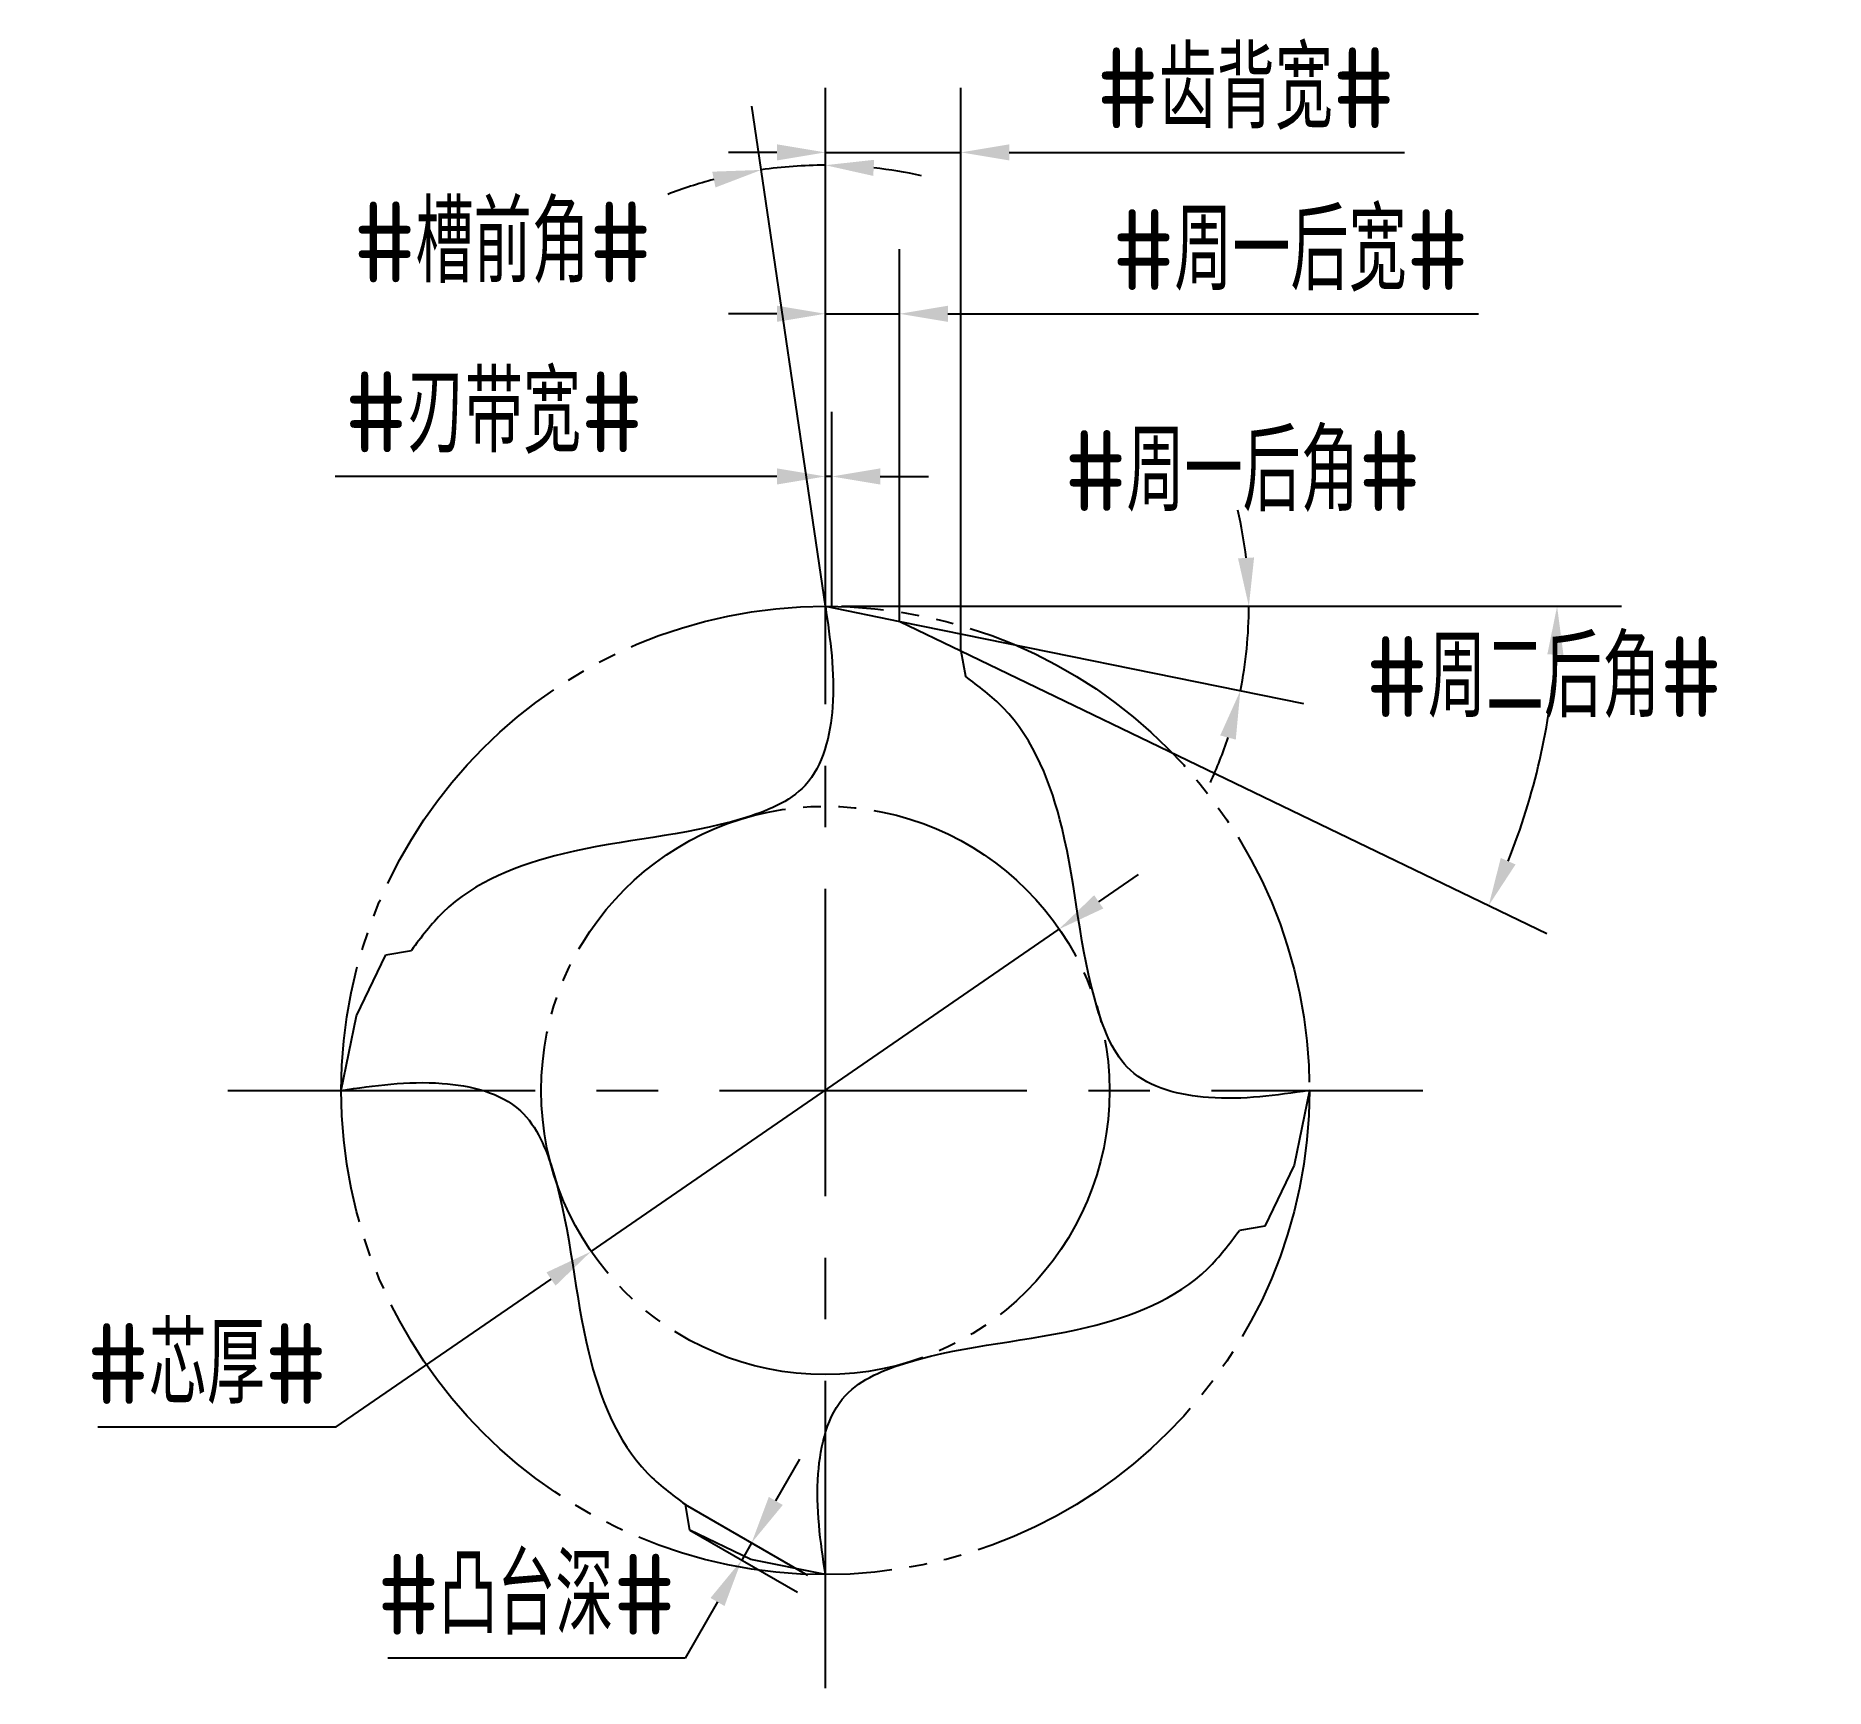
# Model space of a CAD drawing. Header units: millimetres. Extents: x 160.5 to 216, y 67.4 to 118.6.
import ezdxf

# ---------------------------------------------------------------- set-up
doc = ezdxf.new("R2010")
doc.units = ezdxf.units.MM
for name, pattern in [('ACAD_ISO04W100', [30, 24, -3, 0, -3]), ('CENTER', [50.8, 31.75, -6.35, 6.35, -6.35]), ('JIS_09_08', [10.75, 8, -0.55, 0.55, -0.55, 0.55, -0.55])]:
    doc.linetypes.add(name, pattern=pattern)
for name, color, linetype in [('中心线', 2, 'ACAD_ISO04W100'), ('标注', 7, 'Continuous'), ('虚线轮廓', 1, 'Continuous'), ('轮廓', 4, 'Continuous')]:
    doc.layers.add(name, color=color, linetype=linetype)
doc.styles.add('CFST0', font='gbenor.shx', dxfattribs={"bigfont": 'gbcbig.shx'})
doc.dimstyles.new('TYToolDesignC1-1', dxfattribs={"dimtxt": 2.5, "dimasz": 1.5, "dimexe": 2, "dimexo": 0, "dimtad": 1, "dimtoh": 1, "dimdec": 3, "dimdsep": 46, "dimtxsty": 'CFST0', "dimcen": 2.502, "dimclrd": 3, "dimclre": 3, "dimclrt": 3, "dimazin": 2, "dimtfac": 1, "dimtdec": 3, "dimtmove": 0, "dimatfit": 3, "dimfxl": 1, "dimarcsym": 0})

# ---------------------------------------------------------------- blocks, each defined once
blk = doc.blocks.new('*D9')
at = {"layer": 'Defpoints', "color": 0, "transparency": 16777216}
for p in [(192.236, 90.933), (177.734, 80.947)]:
    blk.add_point(p, dxfattribs=at)
at = {"layer": '标注', "color": 3, "lineweight": -2, "transparency": 16777216}
for p, q in [((193.471, 91.783), (194.707, 92.634)), ((192.236, 90.933), (177.734, 80.947)), ((169.844, 75.515), (176.499, 80.097)), ((162.454, 75.515), (169.844, 75.515))]:
    blk.add_line(p, q, dxfattribs=at)
at = {"layer": '标注', "color": 3, "transparency": 16777216}
for points in [[(193.33, 91.989), (193.613, 91.577), (192.236, 90.933)], [(176.357, 80.303), (176.64, 79.891), (177.734, 80.947)]]:
    blk.add_solid(points, dxfattribs=at)
at = {"layer": '标注', "color": 3, "transparency": 16777216, "insert": (165.837, 77.472), "char_height": 2.5, "attachment_point": 5, "style": 'CFST0'}
blk.add_mtext('#芯厚#', dxfattribs=at)
blk = doc.blocks.new('*D7')
at = {"layer": 'Defpoints', "color": 0, "transparency": 16777216}
for p in [(184.336, 114.586), (185, 100.94), (185, 100.94), (185, 100), (185.26, 99.17)]:
    blk.add_point(p, dxfattribs=at)
at = {"layer": '标注', "color": 3, "lineweight": -2, "transparency": 16777216}
for q in [(185, 116.603), (182.724, 116.436)]:
    blk.add_line((185, 100.94), q, dxfattribs=at)
for start, end in [(90, 98.3566), (77.4128, 83.7064), (104.6502, 110.9438)]:
    blk.add_arc((185, 100.94), 13.663, start, end, dxfattribs=at)
at = {"layer": '标注', "color": 3, "transparency": 16777216}
for points in [[(181.495, 114.403), (181.594, 113.913), (183.014, 114.457)], [(186.484, 114.271), (186.511, 114.77), (185, 114.603)]]:
    blk.add_solid(points, dxfattribs=at)
at = {"layer": '标注', "color": 3, "transparency": 16777216, "insert": (174.999, 112.206), "char_height": 2.5, "attachment_point": 5, "style": 'CFST0'}
blk.add_mtext('#槽前角#', dxfattribs=at)
blk = doc.blocks.new('*D4')
at = {"layer": 'Defpoints', "color": 0, "transparency": 16777216}
for p in [(185, 100.94), (185, 100.94), (185.5, 100.94), (187.31, 100.47), (198.005, 99.189)]:
    blk.add_point(p, dxfattribs=at)
at = {"layer": '标注', "color": 3, "lineweight": -2, "transparency": 16777216}
for p, q in [((185.5, 100.94), (200.123, 100.94)), ((187.31, 100.47), (199.819, 97.925))]:
    blk.add_line(p, q, dxfattribs=at)
for start, end in [(6.5529, 13.1057), (348.4994, 0), (335.3937, 341.9465)]:
    blk.add_arc((185, 100.94), 13.123, start, end, dxfattribs=at)
at = {"layer": '标注', "color": 3, "transparency": 16777216}
for points in [[(198.286, 102.452), (197.787, 102.423), (198.123, 100.94)], [(197.235, 96.937), (197.718, 96.809), (197.859, 98.324)]]:
    blk.add_solid(points, dxfattribs=at)
at = {"layer": '标注', "color": 3, "transparency": 16777216, "insert": (197.93, 105.124), "char_height": 2.5, "attachment_point": 5, "style": 'CFST0'}
blk.add_mtext('#周一后角#', dxfattribs=at)
blk = doc.blocks.new('*D3')
at = {"layer": 'Defpoints', "color": 0, "transparency": 16777216}
for p in [(186.34, 100.94), (186.34, 100.94), (187, 100.94), (189.2, 99.56), (206.724, 94.641)]:
    blk.add_point(p, dxfattribs=at)
at = {"layer": '标注', "color": 3, "lineweight": -2, "transparency": 16777216}
for p, q in [((187, 100.94), (209.675, 100.94)), ((189.2, 99.56), (207.356, 90.799))]:
    blk.add_line(p, q, dxfattribs=at)
blk.add_arc((186.34, 100.94), 21.335, 338.271, 355.9709, dxfattribs=at)
at = {"layer": '标注', "color": 3, "transparency": 16777216}
for points in [[(207.372, 99.45), (207.872, 99.432), (207.675, 100.94)], [(206.388, 92.941), (205.93, 93.142), (205.555, 91.668)]]:
    blk.add_solid(points, dxfattribs=at)
at = {"layer": '标注', "color": 3, "transparency": 16777216, "insert": (207.269, 98.741), "char_height": 2.5, "attachment_point": 5, "style": 'CFST0'}
blk.add_mtext('#周二后角#', dxfattribs=at)
blk = doc.blocks.new('*D5')
at = {"layer": 'Defpoints', "color": 0, "transparency": 16777216}
for p in [(187.3, 110), (185, 100.94), (187.3, 100.47)]:
    blk.add_point(p, dxfattribs=at)
at = {"layer": '标注', "color": 3, "lineweight": -2, "transparency": 16777216}
for p, q in [((185, 100.94), (185, 112)), ((187.3, 100.47), (187.3, 112)), ((183.5, 110), (182, 110)), ((185, 110), (187.3, 110)), ((188.8, 110), (205.241, 110))]:
    blk.add_line(p, q, dxfattribs=at)
at = {"layer": '标注', "color": 3, "transparency": 16777216}
for points in [[(183.5, 110.25), (183.5, 109.75), (185, 110)], [(188.8, 110.25), (188.8, 109.75), (187.3, 110)]]:
    blk.add_solid(points, dxfattribs=at)
at = {"layer": '标注', "color": 3, "transparency": 16777216, "insert": (199.413, 111.958), "char_height": 2.5, "attachment_point": 5, "style": 'CFST0'}
blk.add_mtext('#周一后宽#', dxfattribs=at)
blk = doc.blocks.new('*D6')
at = {"layer": 'Defpoints', "color": 0, "transparency": 16777216}
for p in [(189.2, 115), (185, 100.94), (189.2, 99.56)]:
    blk.add_point(p, dxfattribs=at)
at = {"layer": '标注', "color": 3, "lineweight": -2, "transparency": 16777216}
for p, q in [((185, 100.94), (185, 117)), ((189.2, 99.56), (189.2, 117)), ((183.5, 115), (182, 115)), ((185, 115), (189.2, 115)), ((190.7, 115), (202.943, 115))]:
    blk.add_line(p, q, dxfattribs=at)
at = {"layer": '标注', "color": 3, "transparency": 16777216}
for points in [[(183.5, 115.25), (183.5, 114.75), (185, 115)], [(190.7, 115.25), (190.7, 114.75), (189.2, 115)]]:
    blk.add_solid(points, dxfattribs=at)
at = {"layer": '标注', "color": 3, "transparency": 16777216, "insert": (198.026, 116.972), "char_height": 2.5, "attachment_point": 5, "style": 'CFST0'}
blk.add_mtext('#齿背宽#', dxfattribs=at)
blk = doc.blocks.new('*D8')
at = {"layer": 'Defpoints', "color": 0, "transparency": 16777216}
for p in [(185.2, 104.961), (185, 100.94), (185.2, 100.94)]:
    blk.add_point(p, dxfattribs=at)
at = {"layer": '标注', "color": 3, "lineweight": -2, "transparency": 16777216}
for p, q in [((185, 100.94), (185, 106.961)), ((185.2, 100.94), (185.2, 106.961)), ((183.5, 104.961), (169.814, 104.961)), ((185.2, 104.961), (185, 104.961)), ((186.7, 104.961), (188.2, 104.961))]:
    blk.add_line(p, q, dxfattribs=at)
at = {"layer": '标注', "color": 3, "transparency": 16777216}
for points in [[(183.5, 105.211), (183.5, 104.711), (185, 104.961)], [(186.7, 105.211), (186.7, 104.711), (185.2, 104.961)]]:
    blk.add_solid(points, dxfattribs=at)
at = {"layer": '标注', "color": 3, "transparency": 16777216, "insert": (174.731, 106.933), "char_height": 2.5, "attachment_point": 5, "style": 'CFST0'}
blk.add_mtext('#刃带宽#', dxfattribs=at)
blk = doc.blocks.new('*D10')
at = {"layer": 'Defpoints', "color": 0, "transparency": 16777216}
for p in [(180.66, 73.11), (180.8, 72.32), (182.407, 71.392)]:
    blk.add_point(p, dxfattribs=at)
at = {"layer": '标注', "color": 3, "lineweight": -2, "transparency": 16777216}
for p, q in [((183.464, 73.223), (184.214, 74.522)), ((180.66, 73.11), (184.446, 70.924)), ((180.8, 72.32), (184.139, 70.392)), ((182.714, 71.924), (182.407, 71.392)), ((181.657, 70.093), (180.653, 68.354)), ((180.653, 68.354), (171.443, 68.354))]:
    blk.add_line(p, q, dxfattribs=at)
at = {"layer": '标注', "color": 3, "transparency": 16777216}
for points in [[(183.248, 73.348), (183.681, 73.098), (182.714, 71.924)], [(181.441, 70.218), (181.874, 69.968), (182.407, 71.392)]]:
    blk.add_solid(points, dxfattribs=at)
at = {"layer": '标注', "color": 3, "transparency": 16777216, "insert": (175.736, 70.325), "char_height": 2.5, "attachment_point": 5, "style": 'CFST0'}
blk.add_mtext('#凸台深#', dxfattribs=at)

msp = doc.modelspace()

# ---------------------------------------------------------------- linework, layer by layer
at = {"layer": '中心线', "linetype": 'CENTER', "ltscale": 0.3}
for p, q in [((185, 67.422), (185, 104.458)), ((166.482, 85.94), (203.518, 85.94))]:
    msp.add_line(p, q, dxfattribs=at)
at = {"layer": '虚线轮廓', "color": 7, "linetype": 'JIS_09_08'}
for radius in [15, 8.8047]:
    msp.add_circle((185, 85.94), radius, dxfattribs=at)
at = {"layer": '轮廓', "linetype": 'Continuous'}
for p, q in [((185, 100.94), (187.311, 100.4721)), ((187.311, 100.4721), (189.2, 99.5574)), ((170.4679, 88.251), (171.3826, 90.14)), ((170, 85.94), (170.4679, 88.251)), ((200, 85.94), (199.5321, 83.629)), ((199.5321, 83.629), (198.6174, 81.74)), ((182.689, 71.4079), (180.8, 72.3226)), ((182.689, 71.4079), (180.8, 72.3226)), ((185, 70.94), (182.689, 71.4079)), ((185, 70.94), (182.689, 71.4079))]:
    msp.add_line(p, q, dxfattribs=at)
at = {"layer": '轮廓'}
for p, q in [((189.2, 99.5574), (189.3389, 98.7696)), ((171.3826, 90.14), (172.1704, 90.2789)), ((198.6174, 81.74), (197.8296, 81.6011)), ((180.8, 72.3226), (180.6611, 73.1104))]:
    msp.add_line(p, q, dxfattribs=at)
for points in [[(185, 100.94), (185.22, 97.815), (184.3724, 95.3911), (182.4451, 94.3658), (176.8743, 93.2744), (173.1472, 91.4527), (172.1704, 90.2789)], [(200, 85.94), (196.875, 85.72), (194.4511, 86.5676), (193.4258, 88.4949), (192.3344, 94.0657), (190.5127, 97.7928), (189.3389, 98.7696)], [(170, 85.94), (173.125, 86.16), (175.5489, 85.3124), (176.5742, 83.3851), (177.6656, 77.8143), (179.4873, 74.0872), (180.6611, 73.1104)], [(185, 70.94), (184.78, 74.065), (185.6276, 76.4889), (187.5549, 77.5142), (193.1257, 78.6056), (196.8528, 80.4273), (197.8296, 81.6011)]]:
    msp.add_spline(points, degree=3, dxfattribs=at)

# ---------------------------------------------------------------- dimensions: what is measured, and where the dimension line sits
at = {"layer": '标注'}
for base, p2, text, picture, middle in [((189.2, 115), (189.2, 99.56), '#齿背宽#', '*D6', (198.0256, 115)), ((187.3, 110), (187.3, 100.47), '#周一后宽#', '*D5', (199.4133, 110)), ((185.2, 104.9615), (185.2, 100.94), '#刃带宽#', '*D8', (174.7314, 104.9615))]:
    dim = msp.add_linear_dim(base=base, p1=(185, 100.94), p2=p2, text=text, dimstyle='TYToolDesignC1-1', dxfattribs=at)
    dim.commit()
    dim.dimension.update_dxf_attribs({"geometry": picture, "text_midpoint": middle, "dimtype": 160})
for base, line1, line2, text, picture, middle in [((184.336, 114.5864), ((185, 100.94), (185, 100)), ((185, 100.94), (185.26, 99.17)), '#槽前角#', '*D7', (174.9992, 110.2485)), ((198.0053, 99.1892), ((185, 100.94), (187.31, 100.47)), ((185, 100.94), (185.5, 100.94)), '#周一后角#', '*D4', (197.93, 103.18)), ((206.724, 94.641), ((186.34, 100.94), (189.2, 99.56)), ((186.34, 100.94), (187, 100.94)), '#周二后角#', '*D3', (207.2689, 96.7967))]:
    dim = msp.add_angular_dim_2l(base=base, line1=line1, line2=line2, text=text, dimstyle='TYToolDesignC1-1', dxfattribs=at)
    dim.commit()
    dim.dimension.update_dxf_attribs({"geometry": picture, "text_midpoint": middle, "dimtype": 162})
dim = msp.add_diameter_dim_2p(p1=(192.2358, 90.9326), p2=(177.7342, 80.9474), text='#芯厚#', dimstyle='TYToolDesignC1-1', dxfattribs=at)
dim.commit()
dim.dimension.update_dxf_attribs({"geometry": '*D9', "text_midpoint": (165.8367, 75.5146), "dimtype": 163})
dim = msp.add_linear_dim(base=(182.4071, 71.3921), p1=(180.66, 73.11), p2=(180.8, 72.32), angle=240, text='#凸台深#', dimstyle='TYToolDesignC1-1', dxfattribs=at)
dim.commit()
dim.dimension.update_dxf_attribs({"geometry": '*D10', "text_midpoint": (175.7356, 68.3537), "dimtype": 160})

doc.saveas('drawing.dxf')
